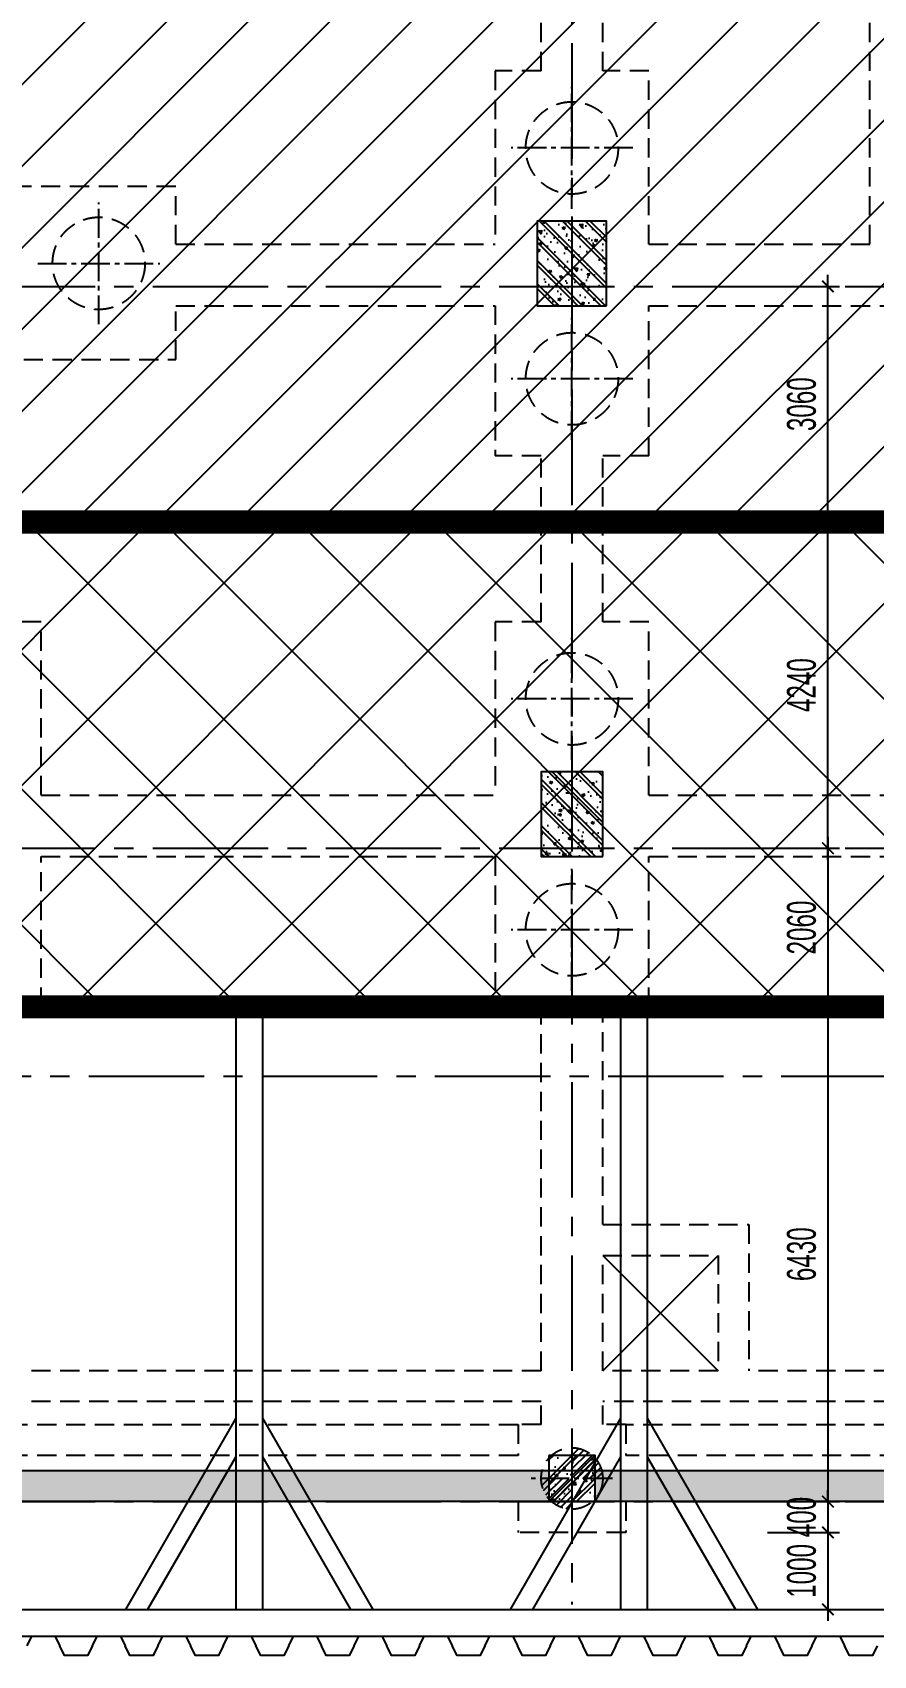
# Model space of a CAD drawing. Extents: x 71 to 3057337, y -14 to 345257.
# Drawn here: x 2938192 to 2949123, y 165496 to 186586 of the extents above; entities that cross this region are included whole.
import ezdxf

# ---------------------------------------------------------------- set-up
doc = ezdxf.new("R2010")
doc.units = 0
doc.header["$LTSCALE"] = 1000
doc.header["$MEASUREMENT"] = 0
doc.header["$PDMODE"] = 3
doc.linetypes.add('CENTER2', pattern=[1.125, 0.75, -0.125, 0.125, -0.125])
doc.linetypes.add('HIDDEN', pattern=[0.375, 0.25, -0.125])
doc.layers.get('0').update_dxf_attribs({"linetype": 'CONTINUOUS'})
doc.layers.get('Defpoints').update_dxf_attribs({"linetype": 'CONTINUOUS'})
for name, color, linetype in [('03BORDER', 3, 'CONTINUOUS'), ('CDC.01.AXIS', 160, 'CENTER2'), ('CDC.02.DIM', 1, 'CONTINUOUS'), ('CDC.04.HIDDEN', 8, 'HIDDEN'), ('CDC.05.STEEL', 4, 'CONTINUOUS'), ('CDC.09.COLUMN', 4, 'CONTINUOUS'), ('CDC.10.HATCH', 9, 'CONTINUOUS'), ('CDC.14.STEELNUM', 2, 'CONTINUOUS')]:
    doc.layers.add(name, color=color, linetype=linetype)
doc.styles.add('ARIAL', font='arial.ttf', dxfattribs={"width": 0.6})
doc.dimstyles.new('D150', dxfattribs={"dimscale": 150, "dimtxt": 2.5, "dimasz": 1, "dimexe": 1, "dimexo": 0, "dimgap": 1, "dimtad": 1, "dimdec": 0, "dimdsep": 46, "dimtxsty": 'ARIAL', "dimblk": 'ARCHTICK', "dimcen": 1, "dimdle": 1, "dimclrd": 1, "dimclre": 1, "dimclrt": 2, "dimadec": 0, "dimazin": 0, "dimtfac": 0.00072, "dimtdec": 0, "dimtix": 1, "dimtmove": 2, "dimatfit": 3, "dimldrblk": 'ARCHTICK', "dimfxl": 1, "dimtolj": 1, "dimlwd": -1, "dimlwe": -1, "dimarcsym": 0})

# ---------------------------------------------------------------- blocks, each defined once
blk = doc.blocks.new('_ARCHTICK')
at = {"color": 0, "linetype": 'ByBlock', "const_width": 0.15}
blk.add_lwpolyline([(-0.5, -0.5), (0.5, 0.5)], dxfattribs=at)
blk = doc.blocks.new('*D232')
at = {"layer": 'CDC.02.DIM', "color": 1, "transparency": 16777216}
for p, q in [((2948530, 176136), (2948530, 173777)), ((2947745, 175986), (2948680, 175986)), ((2947745, 173927), (2948680, 173927))]:
    blk.add_line(p, q, dxfattribs=at)
at = {"layer": 'Defpoints', "color": 0, "transparency": 16777216}
for p in [(2947745, 175986), (2947745, 173927), (2948530, 173927)]:
    blk.add_point(p, dxfattribs=at)
at = {"layer": 'CDC.02.DIM', "color": 1, "transparency": 16777216, "xscale": 150, "yscale": 150, "zscale": 150}
for p, rotation in [((2948530, 175986), 90), ((2948530, 173927), 270)]:
    blk.add_blockref('_ARCHTICK', p, dxfattribs=dict(at, rotation=rotation))
at = {"layer": 'CDC.02.DIM', "color": 2, "transparency": 16777216, "insert": (2948188, 174956), "char_height": 375, "attachment_point": 5, "rotation": 90, "style": 'ARIAL'}
blk.add_mtext('\\A1;2060', dxfattribs=at)
blk = doc.blocks.new('*D233')
at = {"layer": 'CDC.02.DIM', "color": 1, "transparency": 16777216}
for p, q in [((2948530, 174077), (2948530, 167346)), ((2947745, 173927), (2948680, 173927)), ((2947745, 167496), (2948680, 167496))]:
    blk.add_line(p, q, dxfattribs=at)
at = {"layer": 'Defpoints', "color": 0, "transparency": 16777216}
for p in [(2947745, 173927), (2947745, 167496), (2948530, 167496)]:
    blk.add_point(p, dxfattribs=at)
at = {"layer": 'CDC.02.DIM', "color": 1, "transparency": 16777216, "xscale": 150, "yscale": 150, "zscale": 150}
for p, rotation in [((2948530, 173927), 90), ((2948530, 167496), 270)]:
    blk.add_blockref('_ARCHTICK', p, dxfattribs=dict(at, rotation=rotation))
at = {"layer": 'CDC.02.DIM', "color": 2, "transparency": 16777216, "insert": (2948188, 170711), "char_height": 375, "attachment_point": 5, "rotation": 90, "style": 'ARIAL'}
blk.add_mtext('\\A1;6430', dxfattribs=at)
blk = doc.blocks.new('*D234')
at = {"layer": 'CDC.02.DIM', "color": 1, "transparency": 16777216}
for p, q in [((2947745, 167496), (2948680, 167496)), ((2948530, 167496), (2948530, 167646)), ((2948530, 167496), (2948530, 167097)), ((2947745, 167097), (2948680, 167097)), ((2948530, 167097), (2948530, 166947))]:
    blk.add_line(p, q, dxfattribs=at)
at = {"layer": 'Defpoints', "color": 0, "transparency": 16777216}
for p in [(2947745, 167496), (2947745, 167097), (2948530, 167097)]:
    blk.add_point(p, dxfattribs=at)
at = {"layer": 'CDC.02.DIM', "color": 1, "transparency": 16777216, "xscale": 150, "yscale": 150, "zscale": 150}
for p, rotation in [((2948530, 167496), 270), ((2948530, 167097), 90)]:
    blk.add_blockref('_ARCHTICK', p, dxfattribs=dict(at, rotation=rotation))
at = {"layer": 'CDC.02.DIM', "color": 2, "transparency": 16777216, "insert": (2948188, 167296), "char_height": 375, "attachment_point": 5, "rotation": 90, "style": 'ARIAL'}
blk.add_mtext('\\A1;400', dxfattribs=at)
blk = doc.blocks.new('*D235')
at = {"layer": 'CDC.02.DIM', "color": 1, "transparency": 16777216}
for p, q in [((2948530, 167247), (2948530, 165946)), ((2947745, 167097), (2948680, 167097)), ((2947745, 166096), (2948680, 166096))]:
    blk.add_line(p, q, dxfattribs=at)
at = {"layer": 'Defpoints', "color": 0, "transparency": 16777216}
for p in [(2947745, 167097), (2947745, 166096), (2948530, 166096)]:
    blk.add_point(p, dxfattribs=at)
at = {"layer": 'CDC.02.DIM', "color": 1, "transparency": 16777216, "xscale": 150, "yscale": 150, "zscale": 150}
for p, rotation in [((2948530, 167097), 90), ((2948530, 166096), 270)]:
    blk.add_blockref('_ARCHTICK', p, dxfattribs=dict(at, rotation=rotation))
at = {"layer": 'CDC.02.DIM', "color": 2, "transparency": 16777216, "insert": (2948188, 166596), "char_height": 375, "attachment_point": 5, "rotation": 90, "style": 'ARIAL'}
blk.add_mtext('\\A1;1000', dxfattribs=at)
blk = doc.blocks.new('*D249')
at = {"layer": 'CDC.02.DIM', "color": 1, "transparency": 16777216}
for p, q in [((2948530, 175836), (2948530, 180377)), ((2947745, 180227), (2948680, 180227)), ((2947745, 175986), (2948680, 175986))]:
    blk.add_line(p, q, dxfattribs=at)
at = {"layer": 'Defpoints', "color": 0, "transparency": 16777216}
for p in [(2947745, 180227), (2948530, 180227), (2947745, 175986)]:
    blk.add_point(p, dxfattribs=at)
at = {"layer": 'CDC.02.DIM', "color": 1, "transparency": 16777216, "xscale": 150, "yscale": 150, "zscale": 150}
for p, rotation in [((2948530, 180227), 90), ((2948530, 175986), 270)]:
    blk.add_blockref('_ARCHTICK', p, dxfattribs=dict(at, rotation=rotation))
at = {"layer": 'CDC.02.DIM', "color": 2, "transparency": 16777216, "insert": (2948188, 178106), "char_height": 375, "attachment_point": 5, "rotation": 90, "style": 'ARIAL'}
blk.add_mtext('\\A1;4240', dxfattribs=at)
blk = doc.blocks.new('*D250')
at = {"layer": 'CDC.02.DIM', "color": 1, "transparency": 16777216}
for p, q in [((2947745, 183286), (2948680, 183286)), ((2948530, 180077), (2948530, 183436)), ((2947745, 180227), (2948680, 180227))]:
    blk.add_line(p, q, dxfattribs=at)
at = {"layer": 'Defpoints', "color": 0, "transparency": 16777216}
for p in [(2947745, 183286), (2948530, 183286), (2947745, 180227)]:
    blk.add_point(p, dxfattribs=at)
at = {"layer": 'CDC.02.DIM', "color": 1, "transparency": 16777216, "xscale": 150, "yscale": 150, "zscale": 150}
for p, rotation in [((2948530, 183286), 90), ((2948530, 180227), 270)]:
    blk.add_blockref('_ARCHTICK', p, dxfattribs=dict(at, rotation=rotation))
at = {"layer": 'CDC.02.DIM', "color": 2, "transparency": 16777216, "insert": (2948188, 181756), "char_height": 375, "attachment_point": 5, "rotation": 90, "style": 'ARIAL'}
blk.add_mtext('\\A1;3060', dxfattribs=at)
blk = doc.blocks.new('7.95M')
at = {"layer": 'CDC.10.HATCH'}
h = blk.add_hatch(dxfattribs=at)
h.set_pattern_fill('CHAU-01', color=256, scale=50, style=0, pattern_type=2)
h.set_pattern_definition([(310, (-331037.27, -183495.4), (358.63009, 31.376067), [37.5, -412.5]), (5, (-331037.27, -183495.4), (-69.37567, -376.09607), [30, -330]), (259.5486, (-331007.4, -183492.77), (289.25469, -344.71977), [31.870095, -350.571056]), (313.8158, (-331037.27, -183595.4), (533.62052, 82.75951), [56.25, -618.75]), (263.3644, (-330992.8, -183588.5), (467.33135, -487.05894), [47.80514, -525.8565]), (8.8158, (-331037.3, -183595.4), (467.33097, -487.0593), [45, -495]), (339, (-330987.27, -183570.4), (298.453526, 201.309445), [37.5, -412.5]), (34, (-330987.27, -183570.4), (121.657666, -362.57502), [30, -330]), (288.5486, (-330962.4, -183553.6), (420.111314, -161.26525), [31.870095, -350.571056]), (322.5, (-331037.27, -183495.39), (6.079928, -166.446927), [0, -326, 0, -335, 0, -331.25]), (352.5, (-331037.27, -183495.39), (131.534769, -197.205856), [0, -191, 0, -318.5, 0, -126.25]), (32.5, (-331148.77, -183495.39), (266.911218, 11.277436), [0, -125, 0, -390, 0, -517.5]), (42.5, (-331198.77, -183495.39), (291.593085, -50.05249), [0, -162.5, 0, -259, 0, -367.5]), (315, (-331037.27, -183495.39), (-150.26019, -150.26019), []), (315, (-331037.27, -183556.64), (-150.26019, -150.26019), [])])
h.paths.add_polyline_path([(1434392, -103598), (1433942, -103598), (1433942, -103348), (1434392, -103348)])
h.paths.add_polyline_path([(1434392, -103348), (1433942, -103348), (1433942, -102498), (1434392, -102498)])
h.paths.add_polyline_path([(1434842, -103348), (1434392, -103348), (1434392, -102498), (1434842, -102498)])
h.paths.add_polyline_path([(1434842, -103598), (1434392, -103598), (1434392, -103348), (1434842, -103348)])
h = blk.add_hatch(dxfattribs=at)
h.set_pattern_fill('CHAU-01', color=256, scale=50, style=0, pattern_type=2)
h.set_pattern_definition([(310, (-314587.3, -183495.4), (358.63009, 31.376067), [37.5, -412.5]), (5, (-314587.3, -183495.4), (-69.37567, -376.09607), [30, -330]), (259.5486, (-314557.4, -183492.77), (289.25469, -344.71977), [31.870095, -350.571056]), (313.8158, (-314587.3, -183595.4), (533.62052, 82.75951), [56.25, -618.75]), (263.3644, (-314542.8, -183588.5), (467.33135, -487.05894), [47.80514, -525.8565]), (8.8158, (-314587.3, -183595.4), (467.33097, -487.0593), [45, -495]), (339, (-314537.3, -183570.4), (298.453526, 201.309445), [37.5, -412.5]), (34, (-314537.3, -183570.4), (121.657666, -362.57502), [30, -330]), (288.5486, (-314512.42, -183553.6), (420.111314, -161.26525), [31.870095, -350.571056]), (322.5, (-314587.3, -183495.39), (6.079928, -166.446927), [0, -326, 0, -335, 0, -331.25]), (352.5, (-314587.3, -183495.39), (131.534769, -197.205856), [0, -191, 0, -318.5, 0, -126.25]), (32.5, (-314698.8, -183495.39), (266.911218, 11.277436), [0, -125, 0, -390, 0, -517.5]), (42.5, (-314748.8, -183495.39), (291.593085, -50.05249), [0, -162.5, 0, -259, 0, -367.5]), (315, (-314587.3, -183495.39), (-150.26019, -150.26019), []), (315, (-314587.3, -183556.64), (-150.26019, -150.26019), [])])
h.paths.add_polyline_path([(1434342, -110757), (1433992, -110757), (1433992, -110648), (1434342, -110648)])
h.paths.add_polyline_path([(1434342, -110648), (1433992, -110648), (1433992, -109657), (1434342, -109657)])
h.paths.add_polyline_path([(1434792, -110648), (1434342, -110648), (1434342, -109657), (1434792, -109657)])
h.paths.add_polyline_path([(1434792, -110757), (1434342, -110757), (1434342, -110648), (1434792, -110648)])
h = blk.add_hatch(dxfattribs=at)
h.set_pattern_fill('ANSI31', color=256, scale=500, style=0)
h.set_pattern_definition([(45, (-342271.2, -37452.865), (-44.1941738, 44.1941738), [])])
h.paths.add_polyline_path([(1434392, -118437), (1434392, -118837), (1434792, -118837, 0.414214)])
h.paths.add_polyline_path([(1434392, -118837), (1433992, -118837, 0.414214), (1434392, -119237)])
h = blk.add_hatch(dxfattribs=at)
h.set_pattern_fill('CHAU-01', color=256, scale=50, angle=270, style=0, pattern_type=2)
h.set_pattern_definition([(220, (3183448.77, -425858.52), (31.376067, -358.63009), [37.5, -412.5]), (275, (3183448.77, -425858.5), (-376.09607, 69.37567), [30, -330]), (169.5486, (3183451.4, -425888.4), (-344.71977, -289.25469), [31.870095, -350.571056]), (223.8158, (3183348.77, -425858.5), (82.75951, -533.62052), [56.25, -618.75]), (173.3644, (3183355.67, -425903), (-487.05894, -467.33135), [47.80514, -525.8565]), (278.8158, (3183348.77, -425858.5), (-487.0593, -467.33097), [45, -495]), (249, (3183373.77, -425908.52), (201.309445, -298.453526), [37.5, -412.5]), (304, (3183373.77, -425908.5), (-362.57502, -121.657666), [30, -330]), (198.5486, (3183390.55, -425933.4), (-161.26525, -420.111314), [31.870095, -350.571056]), (232.5, (3183448.77, -425858.52), (-166.446927, -6.079928), [0, -326, 0, -335, 0, -331.25]), (262.5, (3183448.77, -425858.52), (-197.205856, -131.534769), [0, -191, 0, -318.5, 0, -126.25]), (302.5, (3183448.77, -425747.02), (11.277436, -266.911218), [0, -125, 0, -390, 0, -517.5]), (312.5, (3183448.77, -425697.02), (-50.05249, -291.593085), [0, -162.5, 0, -259, 0, -367.5]), (225, (3183448.77, -425858.52), (-150.26019, 150.26019), []), (225, (3183387.52, -425858.52), (-150.26019, 150.26019), [])])
h.paths.add_polyline_path([(1434092, -119137), (1434692, -119137), (1434692, -118537), (1434092, -118537)])
h = blk.add_hatch(dxfattribs=at)
h.set_pattern_fill('CHAU-01', color=256, scale=80, style=0, pattern_type=2)
h.set_pattern_definition([(50, (-322187.27, -2490), (573.80815, -50.20171), [60, -660]), (355, (-322187.3, -2490), (-111.00107, 601.7537), [48, -528]), (100.4514, (-322139.46, -2494.2), (462.8075, 551.55163), [50.99215, -560.91369]), (46.1842, (-322187.3, -2330), (853.79284, -132.4152), [90, -990]), (96.6356, (-322116.1, -2341), (747.73016, 779.2943), [76.48823, -841.3704]), (351.1842, (-322187.3, -2330), (747.72956, 779.2949), [72, -792]), (21, (-322107.27, -2370), (477.52564, -322.09511), [60, -660]), (326, (-322107.3, -2370), (194.65227, 580.12004), [48, -528]), (71.4514, (-322067.5, -2396.84), (672.1781, 258.0244), [50.99215, -560.91369]), (37.5, (-322187.27, -2490), (9.727884, 266.315083), [0, -521.6, 0, -536, 0, -530]), (7.5, (-322187.27, -2490), (210.45563, 315.52937), [0, -305.6, 0, -509.6, 0, -202]), (327.5, (-322365.67, -2490), (427.05795, -18.043897), [0, -200, 0, -624, 0, -828]), (317.5, (-322445.67, -2490), (466.548935, 80.083986), [0, -260, 0, -414.4, 0, -588]), (45, (-322187.27, -2490), (-240.416306, 240.416306), []), (45, (-322187.27, -2392), (-240.416306, 240.416306), [])])
h.paths.add_polyline_path([(1418382, -118737), (1412962, -118737), (1412962, -119137), (1418382, -119137)])
h.paths.add_polyline_path([(1426192, -118737), (1418982, -118737), (1418982, -119137), (1426192, -119137)])
h.paths.add_polyline_path([(1434092, -118737), (1426792, -118737), (1426792, -119137), (1434092, -119137)])
h.paths.add_polyline_path([(1442042, -118737), (1434692, -118737), (1434692, -119137), (1442042, -119137)])
h.paths.add_polyline_path([(1449802, -118737), (1442642, -118737), (1442642, -119137), (1449802, -119137)])
h.paths.add_polyline_path([(1457942, -118737), (1450402, -118737), (1450402, -119137), (1457942, -119137)])
h.paths.add_polyline_path([(1468218, -118737), (1458542, -118737), (1458542, -119137), (1468218, -119137)])
h.paths.add_polyline_path([(1476583, -118737), (1469267, -118737), (1469267, -119137), (1476583, -119137)])
h.paths.add_polyline_path([(1484343, -118737), (1477183, -118737), (1477183, -119137), (1484343, -119137)])
h.paths.add_polyline_path([(1492293, -118738), (1484943, -118737), (1484943, -119137), (1492293, -119138)])
h.paths.add_polyline_path([(1500193, -118738), (1492893, -118738), (1492893, -119138), (1500193, -119138)])
h.paths.add_polyline_path([(1508003, -118738), (1500793, -118738), (1500793, -119138), (1508003, -119138)])
h.paths.add_polyline_path([(1515694, -118738), (1508603, -118738), (1508603, -119138), (1515694, -119138)])
at = {"layer": 'CDC.01.AXIS', "ltscale": 2}
for p, q in [((1434392, -61938), (1434392, -120474)), ((1410944, -103348), (1517957, -103348)), ((1410944, -110648), (1517957, -110648)), ((1412362, -113608), (1517957, -113608)), ((1410944, -119138), (1517957, -119138))]:
    blk.add_line(p, q, dxfattribs=at)
at = {"layer": 'CDC.01.AXIS', "ltscale": 0.5}
for p, q in [((1434392, -102340), (1434392, -100756)), ((1435184, -101548), (1433600, -101548)), ((1428242, -103840), (1428242, -102256)), ((1427450, -103048), (1429034, -103048)), ((1434392, -105340), (1434392, -103756)), ((1435184, -104548), (1433600, -104548)), ((1434392, -109499), (1434392, -107915)), ((1435184, -108707), (1433600, -108707)), ((1434392, -112499), (1434392, -110915)), ((1435184, -111707), (1433600, -111707)), ((1434392, -118309), (1434392, -119365)), ((1434920, -118837), (1433864, -118837))]:
    blk.add_line(p, q, dxfattribs=at)
at = {"layer": 'CDC.04.HIDDEN'}
for p, q in [((1433992, -100548), (1433992, -98648)), ((1434792, -100548), (1434792, -98648)), ((1433392, -100548), (1433392, -102798)), ((1433992, -100548), (1433392, -100548)), ((1435392, -100548), (1434792, -100548)), ((1435392, -102798), (1435392, -100548)), ((1429242, -102048), (1426892, -102048)), ((1429242, -102798), (1429242, -102048)), ((1429242, -102798), (1433392, -102798)), ((1429242, -103598), (1433392, -103598)), ((1429242, -104298), (1429242, -103598)), ((1433392, -103598), (1433392, -105548)), ((1435392, -105548), (1435392, -103598)), ((1435392, -103598), (1439542, -103598)), ((1426892, -104298), (1429242, -104298)), ((1433992, -105548), (1433392, -105548)), ((1433992, -107707), (1433992, -105548)), ((1435392, -105548), (1434792, -105548)), ((1434792, -107707), (1434792, -105548)), ((1427492, -107707), (1426892, -107707)), ((1427492, -109957), (1427492, -107707)), ((1433392, -107707), (1433392, -109957)), ((1433992, -107707), (1433392, -107707)), ((1435392, -107707), (1434792, -107707)), ((1435392, -109957), (1435392, -107707)), ((1427492, -109957), (1433392, -109957)), ((1435392, -109957), (1441292, -109957)), ((1427492, -110757), (1433392, -110757)), ((1427492, -112707), (1427492, -110757)), ((1433392, -110757), (1433392, -112707)), ((1435392, -110757), (1441292, -110757)), ((1435392, -112707), (1435392, -110757)), ((1427492, -112707), (1426892, -112707)), ((1433992, -112707), (1433392, -112707)), ((1433992, -117438), (1433992, -112707)), ((1434792, -115538), (1434792, -112707)), ((1435392, -112707), (1434792, -112707)), ((1434792, -115538), (1436692, -115538)), ((1436692, -115538), (1436692, -117438)), ((1433992, -117438), (1426892, -117438)), ((1441942, -117438), (1436692, -117438)), ((1433992, -117838), (1426892, -117838)), ((1433992, -118137), (1433992, -117838)), ((1434792, -118137), (1434792, -117838)), ((1441942, -117838), (1434792, -117838)), ((1433692, -118138), (1426892, -118138)), ((1433992, -118137), (1433692, -118137)), ((1433692, -118137), (1433692, -118537)), ((1435092, -118137), (1434792, -118137)), ((1435092, -118137), (1435092, -118537)), ((1441942, -118138), (1435092, -118138)), ((1433692, -118537), (1427141, -118537)), ((1441642, -118537), (1435091, -118537)), ((1433692, -119137), (1433692, -119537)), ((1435092, -119137), (1435092, -119537)), ((1435092, -119537), (1433692, -119537))]:
    blk.add_line(p, q, dxfattribs=at)
blk.add_lwpolyline([(1435392, -102798), (1438262, -102798), (1438262, -98648), (1434792, -98648)], dxfattribs=at)
blk.add_lwpolyline([(1434792, -115938), (1436292, -115938), (1436292, -117438), (1434792, -117438)], close=True, dxfattribs=at)
for centre, radius in [((1434392, -101548), 600), ((1428242, -103048), 600), ((1434392, -104548), 600), ((1434392, -108707), 600), ((1434392, -111707), 600), ((1434392, -118837), 400)]:
    blk.add_circle(centre, radius, dxfattribs=at)
at = {"layer": 'CDC.09.COLUMN'}
for p, q in [((1515694, -118738), (1412962, -118737)), ((1516294, -119138), (1412362, -119137))]:
    blk.add_line(p, q, dxfattribs=at)
at = {"layer": 'CDC.09.COLUMN', "ltscale": 2000}
for points in [[(1434842, -103598), (1434842, -102498), (1433942, -102498), (1433942, -103598)], [(1434792, -110757), (1434792, -109657), (1433992, -109657), (1433992, -110757)], [(1434092, -118537), (1434092, -119137), (1434692, -119137), (1434692, -118537)]]:
    blk.add_lwpolyline(points, close=True, dxfattribs=at)
at = {"layer": 'CDC.10.HATCH'}
for p, q in [((1434792, -117438), (1436292, -115938)), ((1434792, -115938), (1436292, -117438))]:
    blk.add_line(p, q, dxfattribs=at)

msp = doc.modelspace()

# ---------------------------------------------------------------- hatches: boundary and pattern name
at = {"layer": 'CDC.10.HATCH'}
h = msp.add_hatch(dxfattribs=at)
h.set_pattern_fill('ANSI37', color=256, scale=10000, style=0)
h.paths.add_polyline_path([(3021754.1, 215846), (2926854.2, 215846), (2926854.2, 173926.5), (3021754.1, 173926.5)])
h.paths.add_polyline_path([(3014304.1, 209270.9), (3014304.1, 180225.7), (2934235.7, 180225.7), (2934235.7, 209270.9)], flags=16)
h.paths.add_polyline_path([(2958056.3, 176259.2), (2989134.8, 176259.2), (2989134.8, 179575.9), (2958056.3, 179575.9)], flags=24)
h.paths.add_polyline_path([(2958056.3, 209627.9), (2989134.8, 209627.9), (2989134.8, 212944.6), (2958056.3, 212944.6)], flags=24)
h.paths.add_polyline_path([(2950948.3, 200176.7), (2953299.4, 200176.7), (2953299.4, 203126.5), (2950948.3, 203126.5)], flags=8)
h.paths.add_polyline_path([(2927467.8, 194828.5), (2931664.8, 194828.5), (2931664.8, 195594.4), (2927467.8, 195594.4)], flags=24)
h.paths.add_polyline_path([(2927467.8, 195833.8), (2931664.8, 195833.8), (2931664.8, 196599.7), (2927467.8, 196599.7)], flags=24)
h.paths.add_polyline_path([(2958056.3, 193387.1), (2989134.8, 193387.1), (2989134.8, 196703.8), (2958056.3, 196703.8)], flags=8)
h = msp.add_hatch(dxfattribs=at)
h.set_pattern_fill('ANSI31', color=256, scale=6000, style=0)
h.set_pattern_definition([(45, (6046.44, 9496.5), (-530.33009, 530.33009), [])])
h.paths.add_polyline_path([(3014304.1, 209270.9), (2934235.7, 209270.9), (2934235.7, 180225.7), (3014304.1, 180225.7)])
h.paths.add_polyline_path([(2958056.3, 193387.1), (2989134.8, 193387.1), (2989134.8, 196703.8), (2958056.3, 196703.8)], flags=24)

# ---------------------------------------------------------------- linework, layer by layer
at = {"layer": 'CDC.05.STEEL', "color": 4}
for p, q in [((2940833.2, 173926.5), (2940833.2, 166096.3)), ((2941183.2, 173926.5), (2941183.2, 166096.3)), ((2945833.2, 173926.5), (2945833.2, 166096.3)), ((2946183.2, 173926.5), (2946183.2, 166096.3)), ((2940833.2, 168579.3), (2939400.4, 166096.3)), ((2941183.2, 168579.3), (2942616, 166096.3)), ((2945833.2, 168579.3), (2944400.4, 166096.3)), ((2946183.2, 168579.3), (2947616, 166096.3)), ((2940833.2, 168079.1), (2939689.1, 166096.3)), ((2941183.2, 168079.1), (2942327.4, 166096.3)), ((2945833.2, 168079.1), (2944689.1, 166096.3)), ((2946183.2, 168079.1), (2947327.4, 166096.3))]:
    msp.add_line(p, q, dxfattribs=at)
at = {"layer": 'CDC.05.STEEL', "linetype": 'Continuous'}
for p, q in [((2921772.5, 166096.3), (3028504.3, 166096.3)), ((2921422.5, 165746.3), (3028854.3, 165746.3))]:
    msp.add_line(p, q, dxfattribs=at)
at = {"layer": 'CDC.05.STEEL', "color": 4, "ltscale": 1000}
for points in [[(2938122.2, 165621.3), (2938184.7, 165746.3), (2938184.7, 165746.3), (2938484.7, 165746.3), (2938484.7, 165746.3), (2938547.2, 165621.3)], [(2938972.2, 165621.3), (2938909.7, 165496.3), (2938909.7, 165496.3), (2938609.7, 165496.3), (2938609.7, 165496.3), (2938547.2, 165621.3)], [(2938972.2, 165621.3), (2939034.7, 165746.3), (2939034.7, 165746.3), (2939334.7, 165746.3), (2939334.7, 165746.3), (2939397.2, 165621.3)], [(2939822.2, 165621.3), (2939759.7, 165496.3), (2939759.7, 165496.3), (2939459.7, 165496.3), (2939459.7, 165496.3), (2939397.2, 165621.3)], [(2939822.2, 165621.3), (2939884.7, 165746.3), (2939884.7, 165746.3), (2940184.7, 165746.3), (2940184.7, 165746.3), (2940247.2, 165621.3)], [(2940672.2, 165621.3), (2940609.7, 165496.3), (2940609.7, 165496.3), (2940309.7, 165496.3), (2940309.7, 165496.3), (2940247.2, 165621.3)], [(2940672.2, 165621.3), (2940734.7, 165746.3), (2940734.7, 165746.3), (2941034.7, 165746.3), (2941034.7, 165746.3), (2941097.2, 165621.3)], [(2940672.2, 165621.3), (2940734.7, 165746.3), (2940734.7, 165746.3), (2941034.7, 165746.3), (2941034.7, 165746.3), (2941097.2, 165621.3)], [(2940853.6, 165746.3), (2941034.7, 165746.3), (2941034.7, 165746.3), (2941097.2, 165621.3)], [(2941522.2, 165621.3), (2941459.7, 165496.3), (2941459.7, 165496.3), (2941159.7, 165496.3), (2941159.7, 165496.3), (2941097.2, 165621.3)], [(2941522.2, 165621.3), (2941459.7, 165496.3), (2941459.7, 165496.3), (2941159.7, 165496.3), (2941159.7, 165496.3), (2941097.2, 165621.3)], [(2941522.2, 165621.3), (2941584.7, 165746.3), (2941584.7, 165746.3), (2941884.7, 165746.3), (2941884.7, 165746.3), (2941947.2, 165621.3)], [(2942372.2, 165621.3), (2942309.7, 165496.3), (2942309.7, 165496.3), (2942009.7, 165496.3), (2942009.7, 165496.3), (2941947.2, 165621.3)], [(2942372.2, 165621.3), (2942434.7, 165746.3), (2942434.7, 165746.3), (2942734.7, 165746.3), (2942734.7, 165746.3), (2942797.2, 165621.3)], [(2943222.2, 165621.3), (2943159.7, 165496.3), (2943159.7, 165496.3), (2942859.7, 165496.3), (2942859.7, 165496.3), (2942797.2, 165621.3)], [(2943222.2, 165621.3), (2943284.7, 165746.3), (2943284.7, 165746.3), (2943584.7, 165746.3), (2943584.7, 165746.3), (2943647.2, 165621.3)], [(2944072.2, 165621.3), (2944009.7, 165496.3), (2944009.7, 165496.3), (2943709.7, 165496.3), (2943709.7, 165496.3), (2943647.2, 165621.3)], [(2944072.2, 165621.3), (2944134.7, 165746.3), (2944134.7, 165746.3), (2944434.7, 165746.3), (2944434.7, 165746.3), (2944497.2, 165621.3)], [(2944922.2, 165621.3), (2944859.7, 165496.3), (2944859.7, 165496.3), (2944559.7, 165496.3), (2944559.7, 165496.3), (2944497.2, 165621.3)], [(2944922.2, 165621.3), (2944984.7, 165746.3), (2944984.7, 165746.3), (2945284.7, 165746.3), (2945284.7, 165746.3), (2945347.2, 165621.3)], [(2945772.2, 165621.3), (2945709.7, 165496.3), (2945709.7, 165496.3), (2945409.7, 165496.3), (2945409.7, 165496.3), (2945347.2, 165621.3)], [(2945772.2, 165621.3), (2945709.7, 165496.3), (2945709.7, 165496.3), (2945409.7, 165496.3), (2945409.7, 165496.3), (2945347.2, 165621.3)], [(2945772.2, 165621.3), (2945834.7, 165746.3), (2945834.7, 165746.3), (2946134.7, 165746.3), (2946134.7, 165746.3), (2946197.2, 165621.3)], [(2946622.2, 165621.3), (2946559.7, 165496.3), (2946559.7, 165496.3), (2946259.7, 165496.3), (2946259.7, 165496.3), (2946197.2, 165621.3)], [(2946622.2, 165621.3), (2946684.7, 165746.3), (2946684.7, 165746.3), (2946984.7, 165746.3), (2946984.7, 165746.3), (2947047.2, 165621.3)], [(2947472.2, 165621.3), (2947409.7, 165496.3), (2947409.7, 165496.3), (2947109.7, 165496.3), (2947109.7, 165496.3), (2947047.2, 165621.3)], [(2947472.2, 165621.3), (2947534.7, 165746.3), (2947534.7, 165746.3), (2947834.7, 165746.3), (2947834.7, 165746.3), (2947897.2, 165621.3)], [(2948322.2, 165621.3), (2948259.7, 165496.3), (2948259.7, 165496.3), (2947959.7, 165496.3), (2947959.7, 165496.3), (2947897.2, 165621.3)], [(2948322.2, 165621.3), (2948384.7, 165746.3), (2948384.7, 165746.3), (2948684.7, 165746.3), (2948684.7, 165746.3), (2948747.2, 165621.3)], [(2949172.2, 165621.3), (2949109.7, 165496.3), (2949109.7, 165496.3), (2948809.7, 165496.3), (2948809.7, 165496.3), (2948747.2, 165621.3)]]:
    msp.add_lwpolyline(points, dxfattribs=at)
at = {"layer": 'CDC.14.STEELNUM', "const_width": 300}
for points in [[(2926854.2, 215846), (3021754.1, 215846), (3021754.1, 173926.5), (2926854.2, 173926.5), (2926854.2, 215846)], [(2934235.7, 209270.9), (3014304.1, 209270.9), (3014304.1, 180225.7), (2934235.7, 180225.7), (2934235.7, 209270.9)]]:
    msp.add_lwpolyline(points, dxfattribs=at)

# ---------------------------------------------------------------- block references
at = {"layer": '03BORDER'}
msp.add_blockref('7.95M', (1510811.7, 286633.9), dxfattribs=at)

# ---------------------------------------------------------------- dimensions: what is measured, and where the dimension line sits
at = {"layer": 'CDC.02.DIM'}
for base, p1, p2, picture, middle in [((2948529.5, 183286.3), (2947745.2, 180226.7), (2947745.2, 183286.3), '*D250', (2948187.9, 181756.5)), ((2948529.5, 180226.7), (2947745.2, 175986.3), (2947745.2, 180226.7), '*D249', (2948188, 178106.5)), ((2948529.5, 173926.5), (2947745.2, 175986.3), (2947745.2, 173926.5), '*D232', (2948188, 174956.4)), ((2948529.5, 167496.3), (2947745.2, 173926.5), (2947745.2, 167496.3), '*D233', (2948187.9, 170711.4)), ((2948529.5, 167096.7), (2947745.2, 167496.3), (2947745.2, 167096.7), '*D234', (2948188, 167296.5)), ((2948529.5, 166096.3), (2947745.2, 167096.7), (2947745.2, 166096.3), '*D235', (2948188, 166596.5))]:
    dim = msp.add_linear_dim(base=base, p1=p1, p2=p2, angle=90, dimstyle='D150', dxfattribs=at)
    dim.commit()
    dim.dimension.update_dxf_attribs({"geometry": picture, "text_midpoint": middle})

doc.saveas('drawing.dxf')
